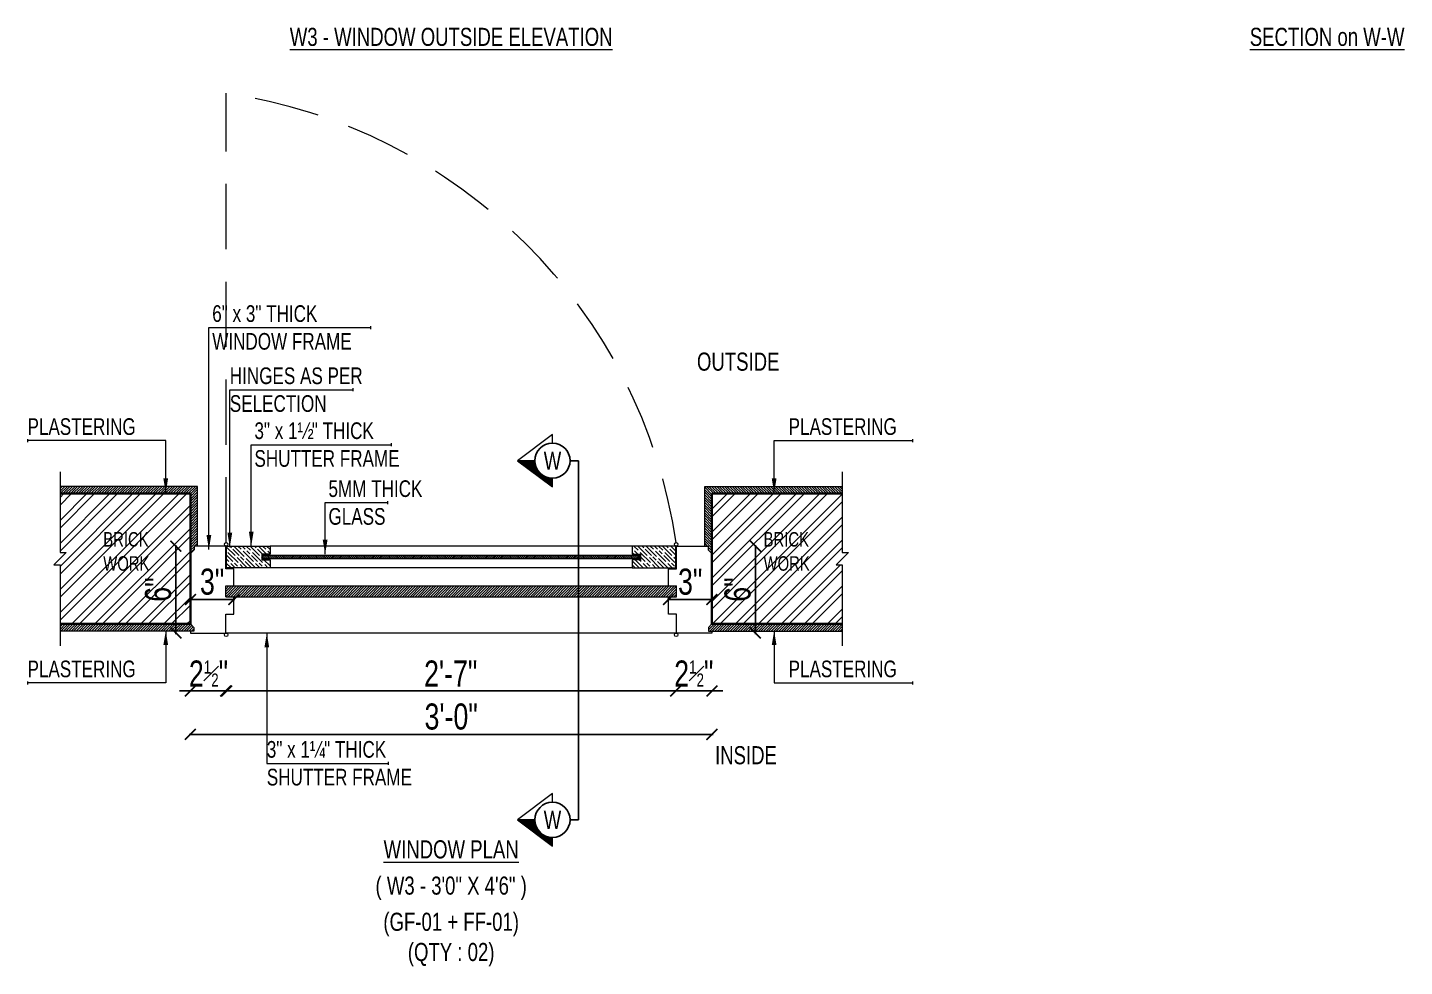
# Model space of a CAD drawing. Header units: inches. Extents: x 3365147 to 3374664, y 1380917 to 1384908.
# Drawn here: x 3372581.7 to 3372676.8, y 1381130.5 to 1381195.3 of the extents above; entities that cross this region are included whole.
import ezdxf
from ezdxf.enums import TextEntityAlignment as Align

# ---------------------------------------------------------------- set-up
doc = ezdxf.new("R2010")
doc.units = ezdxf.units.IN
doc.header["$LTSCALE"] = 18
doc.header["$MEASUREMENT"] = 0
doc.header["$PDSIZE"] = -1
for name, pattern in [('CONTINOUS', [0]), ('DASHDOT', [1, 0.5, -0.25, 0, -0.25]), ('HIDDEN', [0.375, 0.25, -0.125])]:
    doc.linetypes.add(name, pattern=pattern)
for name, color, linetype, lineweight in [('DETAIL-SECTION ARROW HATCH_BC', 252, 'CONTINOUS', 5), ('DETAIL-SECTION ARROW_BC', 1, 'CONTINOUS', 18), ('DETAIL-SECTION-00_BC', 2, 'DASHDOT', 25), ('DIM-03_BC', 1, 'Continuous', 9), ('GLASS-00_BC', 140, 'Continuous', 18), ('GLASS-HATCH_BC', 141, 'Continuous', 5), ('GRILL-00_BC', 150, 'CONTINOUS', 18), ('GRILL-HATCH_BC', 252, 'CONTINOUS', 5), ('PLASTERING BAND HATCH_BC', 252, 'Continuous', 5), ('PLASTERING BAND-00_BC', 1, 'Continuous', 15), ('TEXT ARROW_BC', 4, 'Continuous', 13), ('TEXT-HEADING_BC', 2, 'Continuous', 25), ('TEXT_BC', 3, 'CONTINOUS', 18), ('TITLE TEXT-01_BC', 1, 'Continuous', 20), ('TITLE TEXT-02_BC', 3, 'Continuous', 18), ('TITLE TEXT-03_BC', 4, 'Continuous', 15), ('WALL-00_BC', 7, 'Continuous', 30), ('WALL-9 inch BRICK HATCH_BC', 22, 'Continuous', 0), ('WALL-ZIGZAG LINE_BC', 3, 'Continuous', 13), ('WINDOWS-00_BC', 30, 'Continuous', 18), ('WINDOWS-SHUTTER_BC', 40, 'Continuous', 9), ('WINDOWS-THIN_BC', 252, 'Continuous', 5)]:
    doc.layers.add(name, color=color, linetype=linetype, lineweight=lineweight)
doc.styles.add('BC-TEXT_GENERAL', font='swisscl.ttf')
doc.styles.add('BC-WALL_DIM', font='swisscl.ttf')
doc.styles.add('BC_ROOM _DIM', font='swisscl.ttf')
doc.styles.add('DIM_BC', font='swisscl.ttf')
doc.dimstyles.new('BC-RD2', dxfattribs={"dimscale": 0.8, "dimtxt": 6, "dimasz": 2.5, "dimexe": 4.5, "dimexo": 0, "dimgap": 1, "dimtad": 1, "dimdec": 4, "dimzin": 3, "dimdsep": 46, "dimlunit": 4, "dimtxsty": 'BC_ROOM _DIM', "dimblk": 'ARCHTICK', "dimcen": 0.0625, "dimdle": 0.25, "dimse1": 1, "dimse2": 1, "dimclrd": 8, "dimclre": 4, "dimclrt": 256, "dimadec": 0, "dimazin": 0, "dimtfac": 0.5, "dimtdec": 4, "dimtix": 1, "dimtofl": 0, "dimtmove": 2, "dimatfit": 2, "dimfxl": 0, "dimfrac": 1, "dimtolj": 1, "dimtzin": 1, "dimarcsym": 0})
doc.dimstyles.new('WALL DIM-02_BC', dxfattribs={"dimtxt": 4, "dimasz": 2, "dimexe": 4.5, "dimexo": 0, "dimgap": 1, "dimtad": 1, "dimdec": 1, "dimzin": 0, "dimdsep": 46, "dimlunit": 4, "dimtxsty": 'BC-WALL_DIM', "dimblk": 'ARCHTICK', "dimcen": 0.0625, "dimdle": 0.25, "dimse1": 1, "dimse2": 1, "dimclrd": 7, "dimclre": 4, "dimclrt": 256, "dimadec": 0, "dimazin": 0, "dimtfac": 0.5, "dimtdec": 1, "dimtix": 1, "dimtofl": 0, "dimtmove": 2, "dimatfit": 2, "dimfxl": 0, "dimfrac": 1, "dimtolj": 1, "dimtzin": 1, "dimlwd": -1, "dimarcsym": 0})

# ---------------------------------------------------------------- blocks, each defined once
blk = doc.blocks.new('ARCHTICK')
at = {"color": 0, "const_width": 0.15}
blk.add_lwpolyline([(-0.5, -0.5), (0.5, 0.5)], dxfattribs=at)
blk = doc.blocks.new('*D1727')
at = {"layer": 'Defpoints', "color": 0, "transparency": 16777216}
for p in [(3372592.986, 1381153.523), (3372595.486, 1381153.523), (3372595.486, 1381149.523)]:
    blk.add_point(p, dxfattribs=at)
at = {"layer": 'DIM-03_BC', "color": 254, "lineweight": -2, "transparency": 16777216}
for p, q in [((3372592.986, 1381149.523), (3372592.236, 1381149.523)), ((3372592.986, 1381149.523), (3372595.486, 1381149.523)), ((3372595.486, 1381149.523), (3372596.236, 1381149.523))]:
    blk.add_line(p, q, dxfattribs=at)
at = {"layer": 'DIM-03_BC', "color": 254, "lineweight": -2, "transparency": 16777216, "xscale": 0.75, "yscale": 0.75, "zscale": 0.75}
blk.add_blockref('ARCHTICK', (3372592.986, 1381149.523), dxfattribs=at)
at = {"layer": 'DIM-03_BC', "color": 254, "lineweight": -2, "transparency": 16777216, "xscale": 0.75, "yscale": 0.75, "zscale": 0.75, "rotation": 180}
blk.add_blockref('ARCHTICK', (3372595.486, 1381149.523), dxfattribs=at)
at = {"layer": 'DIM-03_BC', "transparency": 16777216, "insert": (3372594.236, 1381150.726), "char_height": 1.8, "attachment_point": 5, "style": 'BC_ROOM _DIM'}
blk.add_mtext('\\A1;2{\\H0.5x;\\S1#2;}"', dxfattribs=at)
blk = doc.blocks.new('_ArchTick')
at = {"color": 0, "linetype": 'ByBlock', "const_width": 0.15}
blk.add_lwpolyline([(-0.5, -0.5), (0.5, 0.5)], dxfattribs=at)
blk = doc.blocks.new('*D1728')
at = {"layer": 'Defpoints', "color": 0, "transparency": 16777216}
for p in [(3372591.986, 1381159.523), (3372593.236, 1381159.523), (3372592.986, 1381153.523)]:
    blk.add_point(p, dxfattribs=at)
at = {"layer": 'DIM-03_BC', "color": 254, "lineweight": -2, "transparency": 16777216}
blk.add_line((3372591.986, 1381153.448), (3372591.986, 1381159.598), dxfattribs=at)
at = {"layer": 'DIM-03_BC', "color": 254, "lineweight": -2, "transparency": 16777216, "xscale": 0.75, "yscale": 0.75, "zscale": 0.75}
for p, rotation in [((3372591.986, 1381159.523), 90), ((3372591.986, 1381153.523), 270)]:
    blk.add_blockref('ARCHTICK', p, dxfattribs=dict(at, rotation=rotation))
at = {"layer": 'DIM-03_BC', "transparency": 16777216, "insert": (3372590.764, 1381156.523), "char_height": 1.8, "attachment_point": 5, "rotation": 90, "style": 'BC_ROOM _DIM'}
blk.add_mtext('\\A1;6"', dxfattribs=at)
blk = doc.blocks.new('*D1729')
at = {"layer": 'Defpoints', "color": 0, "transparency": 16777216}
for p in [(3372592.986, 1381155.835), (3372592.986, 1381154.835), (3372595.986, 1381154.835)]:
    blk.add_point(p, dxfattribs=at)
at = {"layer": 'DIM-03_BC', "color": 254, "lineweight": -2, "transparency": 16777216}
blk.add_line((3372596.061, 1381155.835), (3372592.911, 1381155.835), dxfattribs=at)
at = {"layer": 'DIM-03_BC', "color": 254, "lineweight": -2, "transparency": 16777216, "xscale": 0.75, "yscale": 0.75, "zscale": 0.75, "rotation": 180}
blk.add_blockref('ARCHTICK', (3372592.986, 1381155.835), dxfattribs=at)
at = {"layer": 'DIM-03_BC', "color": 254, "lineweight": -2, "transparency": 16777216, "xscale": 0.75, "yscale": 0.75, "zscale": 0.75}
blk.add_blockref('ARCHTICK', (3372595.986, 1381155.835), dxfattribs=at)
at = {"layer": 'DIM-03_BC', "transparency": 16777216, "insert": (3372594.486, 1381157.057), "char_height": 1.8, "attachment_point": 5, "style": 'BC_ROOM _DIM'}
blk.add_mtext('\\A1;3"', dxfattribs=at)
blk = doc.blocks.new('*D1730')
at = {"layer": 'Defpoints', "color": 0, "transparency": 16777216}
for p in [(3372628.736, 1381159.523), (3372631.986, 1381159.523), (3372628.986, 1381153.523)]:
    blk.add_point(p, dxfattribs=at)
at = {"layer": 'DIM-03_BC', "color": 254, "lineweight": -2, "transparency": 16777216}
blk.add_line((3372631.986, 1381153.448), (3372631.986, 1381159.598), dxfattribs=at)
at = {"layer": 'DIM-03_BC', "color": 254, "lineweight": -2, "transparency": 16777216, "xscale": 0.75, "yscale": 0.75, "zscale": 0.75}
for p, rotation in [((3372631.986, 1381159.523), 90), ((3372631.986, 1381153.523), 270)]:
    blk.add_blockref('ARCHTICK', p, dxfattribs=dict(at, rotation=rotation))
at = {"layer": 'DIM-03_BC', "transparency": 16777216, "insert": (3372630.764, 1381156.523), "char_height": 1.8, "attachment_point": 5, "rotation": 90, "style": 'BC_ROOM _DIM'}
blk.add_mtext('\\A1;6"', dxfattribs=at)
blk = doc.blocks.new('*D1731')
at = {"layer": 'Defpoints', "color": 0, "transparency": 16777216}
for p in [(3372626.486, 1381153.523), (3372628.986, 1381153.523), (3372628.986, 1381149.523)]:
    blk.add_point(p, dxfattribs=at)
at = {"layer": 'DIM-03_BC', "color": 254, "lineweight": -2, "transparency": 16777216}
for p, q in [((3372626.486, 1381149.523), (3372625.736, 1381149.523)), ((3372626.486, 1381149.523), (3372628.986, 1381149.523)), ((3372628.986, 1381149.523), (3372629.736, 1381149.523))]:
    blk.add_line(p, q, dxfattribs=at)
at = {"layer": 'DIM-03_BC', "color": 254, "lineweight": -2, "transparency": 16777216, "xscale": 0.75, "yscale": 0.75, "zscale": 0.75}
blk.add_blockref('ARCHTICK', (3372626.486, 1381149.523), dxfattribs=at)
at = {"layer": 'DIM-03_BC', "color": 254, "lineweight": -2, "transparency": 16777216, "xscale": 0.75, "yscale": 0.75, "zscale": 0.75, "rotation": 180}
blk.add_blockref('ARCHTICK', (3372628.986, 1381149.523), dxfattribs=at)
at = {"layer": 'DIM-03_BC', "transparency": 16777216, "insert": (3372627.736, 1381150.726), "char_height": 1.8, "attachment_point": 5, "style": 'BC_ROOM _DIM'}
blk.add_mtext('\\A1;2{\\H0.5x;\\S1#2;}"', dxfattribs=at)
blk = doc.blocks.new('*D1740')
at = {"layer": 'Defpoints', "color": 0, "transparency": 16777216}
for p in [(3372592.986, 1381153.523), (3372628.986, 1381153.523), (3372628.986, 1381146.523)]:
    blk.add_point(p, dxfattribs=at)
at = {"layer": 'DIM-03_BC', "color": 254, "lineweight": -2, "transparency": 16777216}
blk.add_line((3372592.911, 1381146.523), (3372629.061, 1381146.523), dxfattribs=at)
at = {"layer": 'DIM-03_BC', "color": 254, "lineweight": -2, "transparency": 16777216, "xscale": 0.75, "yscale": 0.75, "zscale": 0.75, "rotation": 180}
blk.add_blockref('ARCHTICK', (3372592.986, 1381146.523), dxfattribs=at)
at = {"layer": 'DIM-03_BC', "color": 254, "lineweight": -2, "transparency": 16777216, "xscale": 0.75, "yscale": 0.75, "zscale": 0.75}
blk.add_blockref('ARCHTICK', (3372628.986, 1381146.523), dxfattribs=at)
at = {"layer": 'DIM-03_BC', "transparency": 16777216, "insert": (3372610.986, 1381147.746), "char_height": 1.8, "attachment_point": 5, "style": 'BC_ROOM _DIM'}
blk.add_mtext('\\A1;3\'-0"', dxfattribs=at)
blk = doc.blocks.new('*U1722')
at = {"layer": 'DETAIL-SECTION ARROW HATCH_BC', "linetype": 'Continuous'}
h = blk.add_hatch(dxfattribs=at)
h.set_pattern_fill('ANSI31', color=256, scale=0.064516, angle=-270, style=0)
h.set_pattern_definition([(135, (8.431633, 21.679937), (-0.0057024626, -0.0057024626), [])])
h.paths.add_polyline_path([(-0.287, 3.677), (-0.287, 3.774, -0.414214), (-0.481, 3.967), (-0.674, 3.967)])
h = blk.add_hatch(dxfattribs=at)
h.set_pattern_fill('ANSI31', color=256, scale=0.064516, angle=-270, style=0)
h.set_pattern_definition([(135, (8.431633, 17.712754), (-0.0057024626, -0.0057024626), [])])
h.paths.add_polyline_path([(-0.287, -0.29), (-0.287, -0.194, -0.414214), (-0.481, 0), (-0.674, 0)])
at = {"linetype": 'Continuous'}
for p, q in [((0, 3.967), (-0.094, 3.967)), ((-0.094, 0), (0, 0))]:
    blk.add_line(p, q, dxfattribs=at)
blk.add_line((0, 0), (0, 3.967))
at = {"linetype": 'CONTINOUS'}
for centre in [(-0.287, 3.967), (-0.287, 0)]:
    blk.add_circle(centre, 0.194, dxfattribs=at)
at = {"layer": 'DETAIL-SECTION ARROW_BC'}
for p, q in [((-0.481, 3.967), (-0.674, 3.967)), ((-0.481, 0), (-0.674, 0))]:
    blk.add_line(p, q, dxfattribs=at)
for points in [[(-0.287, 4.161), (-0.287, 4.258), (-0.674, 3.967), (-0.287, 3.677), (-0.287, 3.774)], [(-0.287, 0.194), (-0.287, 0.29), (-0.674, 0), (-0.287, -0.29), (-0.287, -0.194)]]:
    blk.add_lwpolyline(points, dxfattribs=at)
at = {"linetype": 'CONTINOUS', "style": 'DIM_BC'}
for tag, p in [('2', (-0.287, 3.967)), ('1', (-0.287, 0))]:
    blk.add_attdef(tag, text='', height=0.2, rotation=360, dxfattribs=at).set_placement(p, align=Align.MIDDLE_CENTER)
blk = doc.blocks.new('*D1757')
at = {"layer": 'Defpoints', "color": 0, "transparency": 16777216}
for p in [(3372628.986, 1381155.835), (3372625.986, 1381154.835), (3372628.986, 1381154.835)]:
    blk.add_point(p, dxfattribs=at)
at = {"layer": 'DIM-03_BC', "color": 254, "lineweight": -2, "transparency": 16777216}
blk.add_line((3372625.911, 1381155.835), (3372629.061, 1381155.835), dxfattribs=at)
at = {"layer": 'DIM-03_BC', "color": 254, "lineweight": -2, "transparency": 16777216, "xscale": 0.75, "yscale": 0.75, "zscale": 0.75, "rotation": 180}
blk.add_blockref('ARCHTICK', (3372625.986, 1381155.835), dxfattribs=at)
at = {"layer": 'DIM-03_BC', "color": 254, "lineweight": -2, "transparency": 16777216, "xscale": 0.75, "yscale": 0.75, "zscale": 0.75}
blk.add_blockref('ARCHTICK', (3372628.986, 1381155.835), dxfattribs=at)
at = {"layer": 'DIM-03_BC', "transparency": 16777216, "insert": (3372627.486, 1381157.057), "char_height": 1.8, "attachment_point": 5, "style": 'BC_ROOM _DIM'}
blk.add_mtext('\\A1;3"', dxfattribs=at)
blk = doc.blocks.new('*D1758')
at = {"layer": 'Defpoints', "color": 0, "transparency": 16777216}
for p in [(3372595.424, 1381154.835), (3372626.486, 1381153.523), (3372626.486, 1381149.523)]:
    blk.add_point(p, dxfattribs=at)
at = {"layer": 'DIM-03_BC', "color": 254, "lineweight": -2, "transparency": 16777216}
blk.add_line((3372595.349, 1381149.523), (3372626.561, 1381149.523), dxfattribs=at)
at = {"layer": 'DIM-03_BC', "color": 254, "lineweight": -2, "transparency": 16777216, "xscale": 0.75, "yscale": 0.75, "zscale": 0.75, "rotation": 180}
blk.add_blockref('ARCHTICK', (3372595.424, 1381149.523), dxfattribs=at)
at = {"layer": 'DIM-03_BC', "color": 254, "lineweight": -2, "transparency": 16777216, "xscale": 0.75, "yscale": 0.75, "zscale": 0.75}
blk.add_blockref('ARCHTICK', (3372626.486, 1381149.523), dxfattribs=at)
at = {"layer": 'DIM-03_BC', "transparency": 16777216, "insert": (3372610.955, 1381150.726), "char_height": 1.8, "attachment_point": 5, "style": 'BC_ROOM _DIM'}
blk.add_mtext('\\A1;2\'-7"', dxfattribs=at)

msp = doc.modelspace()

# ---------------------------------------------------------------- hatches: boundary and pattern name
at = {"layer": 'GLASS-HATCH_BC', "transparency": 33554687}
h = msp.add_hatch(dxfattribs=at)
h.set_pattern_fill('ANSI31', color=256, scale=0.75, angle=-180)
h.set_pattern_definition([(225, (3131226.25682, 1277056.63047), (0.066291260736, -0.066291260736), [])])
h.paths.add_polyline_path([(3372623.98604, 1381158.64796), (3372623.98604, 1381158.89796), (3372597.98604, 1381158.89796), (3372597.98604, 1381158.64796)])
at = {"layer": 'GRILL-HATCH_BC', "transparency": 33554687}
h = msp.add_hatch(dxfattribs=at)
h.set_pattern_fill('ANSI31', color=256)
h.set_pattern_definition([(45, (3614057.31136, 1485260.47795), (-0.08838834765, 0.08838834765), [])])
h.paths.add_polyline_path([(3372626.54854, 1381156.02296), (3372626.54854, 1381156.77296), (3372595.42354, 1381156.77296), (3372595.42354, 1381156.02296)])
at = {"layer": 'PLASTERING BAND HATCH_BC', "transparency": 33554687}
h = msp.add_hatch(dxfattribs=at)
h.set_pattern_fill('ANSI31', color=256)
h.set_pattern_definition([(45, (3372589.26103, 1381153.9178), (-0.0883883, 0.0883883), [])])
h.paths.add_polyline_path([(3372583.98604, 1381154.14796), (3372583.98604, 1381153.64796), (3372592.98604, 1381153.64796), (3372593.22604, 1381153.64796), (3372593.22604, 1381153.89796), (3372592.98604, 1381154.14796)])
h.paths.add_polyline_path([(3372592.98604, 1381159.02296), (3372593.23604, 1381159.27296), (3372593.23604, 1381159.52296), (3372593.48604, 1381159.52296), (3372593.48604, 1381163.64796), (3372583.98604, 1381163.64796), (3372583.98604, 1381163.14796), (3372592.98604, 1381163.14796)])
h = msp.add_hatch(dxfattribs=at)
h.set_pattern_fill('ANSI31', color=256, angle=90)
h.set_pattern_definition([(135, (3373765.53301, 1384356.33657), (-0.0883883476, -0.0883883476), [])])
h.paths.add_polyline_path([(3372628.73604, 1381159.27296), (3372628.98604, 1381159.02296), (3372628.98604, 1381163.14796), (3372637.98604, 1381163.14796), (3372637.98604, 1381163.64796), (3372628.48604, 1381163.64796), (3372628.48604, 1381159.52296), (3372628.73604, 1381159.52296)])
h = msp.add_hatch(dxfattribs=at)
h.set_pattern_fill('ANSI31', color=256)
h.set_pattern_definition([(45, (3373765.53301, 1384356.33657), (-0.0883883476, 0.0883883476), [])])
h.paths.add_polyline_path([(3372637.98604, 1381154.14796), (3372628.98604, 1381154.14796), (3372628.74604, 1381153.89796), (3372628.74604, 1381153.64796), (3372628.98604, 1381153.64796), (3372637.98604, 1381153.64796)])
at = {"layer": 'WALL-9 inch BRICK HATCH_BC', "transparency": 33554687}
h = msp.add_hatch(dxfattribs=at)
h.set_pattern_fill('ANSI32', color=256, scale=3)
h.set_pattern_definition([(45, (3373391.9024, 1378303.5684), (-0.79549513, 0.79549513), []), (45, (3373392.4327, 1378303.5684), (-0.79549513, 0.79549513), [])])
h.paths.add_polyline_path([(3372583.56417, 1381158.22608), (3372583.98604, 1381158.22608), (3372583.98604, 1381154.14796), (3372592.98604, 1381154.14796), (3372592.98604, 1381163.14796), (3372583.98604, 1381163.14796), (3372583.98604, 1381159.06983), (3372584.40792, 1381159.06983)])
h = msp.add_hatch(dxfattribs=at)
h.set_pattern_fill('ANSI32', color=256, scale=3)
h.set_pattern_definition([(45, (3372243.3554, 1375101.3798), (-0.79549513, 0.79549513), []), (45, (3372243.8857, 1375101.3798), (-0.79549513, 0.79549513), [])])
h.paths.add_polyline_path([(3372637.98604, 1381158.22608), (3372637.56417, 1381158.22608), (3372638.40792, 1381159.06983), (3372637.98604, 1381159.06983), (3372637.98604, 1381163.14796), (3372628.98604, 1381163.14796), (3372628.98604, 1381154.14796), (3372637.98604, 1381154.14796)])
at = {"layer": 'WINDOWS-THIN_BC', "transparency": 33554687}
h = msp.add_hatch(dxfattribs=at)
h.set_pattern_fill('GOST_WOOD', color=256, scale=0.1, angle=45)
h.set_pattern_definition([(135, (3614064.68636, 1485260.97795), (0.4242640687, 0.4242640687), [1, -0.2]), (135, (3614064.9692, 1485260.97795), (0.4242640687, 0.4242640687), [0.6, -0.15, 0.3, -0.15]), (135, (3614065.32276, 1485260.90724), (0.4242640687, 0.4242640687), [1, -0.2])])
h.paths.add_polyline_path([(3372595.48604, 1381158.02296), (3372598.48604, 1381158.02296), (3372598.48604, 1381158.58546), (3372597.92354, 1381158.58546), (3372597.92354, 1381158.96046), (3372598.48604, 1381158.96046), (3372598.48604, 1381159.52296), (3372595.48604, 1381159.52296)])
h = msp.add_hatch(dxfattribs=at)
h.set_pattern_fill('GOST_WOOD', color=256, scale=0.1, angle=45)
h.set_pattern_definition([(135, (3614055.81136, 1485260.97795), (0.4242640687, 0.4242640687), [1, -0.2]), (135, (3614056.0942, 1485260.97795), (0.4242640687, 0.4242640687), [0.6, -0.15, 0.3, -0.15]), (135, (3614056.44776, 1485260.90724), (0.4242640687, 0.4242640687), [1, -0.2])])
h.paths.add_polyline_path([(3372626.48604, 1381158.02296), (3372623.48604, 1381158.02296), (3372623.48604, 1381158.58546), (3372624.04854, 1381158.58546), (3372624.04854, 1381158.96046), (3372623.48604, 1381158.96046), (3372623.48604, 1381159.52296), (3372626.48604, 1381159.52296)])

# ---------------------------------------------------------------- linework, layer by layer
at = {"layer": 'GLASS-00_BC', "transparency": 33554687}
msp.add_lwpolyline([(3372597.98604, 1381158.89796), (3372623.98604, 1381158.89796), (3372623.98604, 1381158.64796), (3372597.98604, 1381158.64796)], close=True, dxfattribs=at)
at = {"layer": 'GRILL-00_BC', "transparency": 33554687}
for p, q in [((3372595.42354, 1381156.77296), (3372626.54854, 1381156.77296)), ((3372595.42354, 1381156.02296), (3372595.42354, 1381156.77296)), ((3372626.54854, 1381156.02296), (3372626.54854, 1381156.77296)), ((3372626.54854, 1381156.02296), (3372626.54854, 1381156.77296)), ((3372595.42354, 1381156.02296), (3372626.54854, 1381156.02296))]:
    msp.add_line(p, q, dxfattribs=at)
at = {"layer": 'PLASTERING BAND-00_BC', "transparency": 33554687}
for p, q in [((3372593.48604, 1381163.64796), (3372583.98604, 1381163.64796)), ((3372593.48604, 1381159.52296), (3372593.48604, 1381163.64796)), ((3372628.48604, 1381159.52296), (3372628.48604, 1381163.64796)), ((3372628.48604, 1381163.64796), (3372637.98604, 1381163.64796)), ((3372592.98604, 1381153.64796), (3372583.98604, 1381153.64796)), ((3372628.98604, 1381153.64796), (3372637.98604, 1381153.64796))]:
    msp.add_line(p, q, dxfattribs=at)
at = {"layer": 'TEXT ARROW_BC', "transparency": 33554687}
for p, q in [((3372605.42433, 1381174.70922), (3372605.42433, 1381174.50922)), ((3372604.20906, 1381170.41642), (3372604.20906, 1381170.21642)), ((3372581.74376, 1381166.90637), (3372581.74376, 1381166.70637)), ((3372606.84741, 1381166.62296), (3372606.84741, 1381166.42296)), ((3372642.82015, 1381166.90637), (3372642.82015, 1381166.70637)), ((3372606.59425, 1381162.62296), (3372606.59425, 1381162.42296)), ((3372581.74376, 1381150.17735), (3372581.74376, 1381149.97735)), ((3372642.82015, 1381150.17735), (3372642.82015, 1381149.97735)), ((3372606.63761, 1381144.62296), (3372606.63761, 1381144.42296))]:
    msp.add_line(p, q, dxfattribs=at)
at = {"layer": 'WALL-00_BC', "transparency": 33554687}
for p, q in [((3372592.98604, 1381163.14796), (3372583.98604, 1381163.14796)), ((3372592.98604, 1381154.14796), (3372592.98604, 1381163.14796)), ((3372628.98604, 1381154.14796), (3372628.98604, 1381163.14796)), ((3372628.98604, 1381163.14796), (3372637.98604, 1381163.14796)), ((3372592.98604, 1381154.14796), (3372583.98604, 1381154.14796)), ((3372628.98604, 1381154.14796), (3372637.98604, 1381154.14796))]:
    msp.add_line(p, q, dxfattribs=at)
at = {"layer": 'WALL-ZIGZAG LINE_BC', "transparency": 33554687}
for points in [[(3372583.98604, 1381164.64796), (3372583.98604, 1381159.06983), (3372584.40792, 1381159.06983), (3372583.56417, 1381158.22608), (3372583.98604, 1381158.22608), (3372583.98604, 1381152.64796)], [(3372637.98604, 1381164.64796), (3372637.98604, 1381159.06983), (3372638.40792, 1381159.06983), (3372637.56417, 1381158.22608), (3372637.98604, 1381158.22608), (3372637.98604, 1381152.64796)]]:
    msp.add_lwpolyline(points, dxfattribs=at)
at = {"layer": 'WINDOWS-00_BC', "transparency": 33554687}
for points in [[(3372595.98604, 1381156.77296), (3372595.98604, 1381157.96046), (3372595.42354, 1381157.96046), (3372595.42354, 1381159.52296), (3372593.23604, 1381159.52296), (3372593.23604, 1381159.27296), (3372592.98604, 1381159.02296), (3372592.98604, 1381154.14796), (3372593.22604, 1381153.89796), (3372593.22604, 1381153.64796), (3372592.98604, 1381153.64796), (3372592.98604, 1381153.52296), (3372592.98604, 1381153.52296), (3372592.98604, 1381153.52296), (3372595.42354, 1381153.52296), (3372595.42354, 1381154.83546), (3372595.98604, 1381154.83546), (3372595.98604, 1381156.02296)], [(3372625.98604, 1381156.77296), (3372625.98604, 1381157.96046), (3372626.54854, 1381157.96046), (3372626.54854, 1381159.52296), (3372628.73604, 1381159.52296), (3372628.73604, 1381159.27296), (3372628.98604, 1381159.02296), (3372628.98604, 1381154.14796), (3372628.74604, 1381153.89796), (3372628.74604, 1381153.64796), (3372628.98604, 1381153.64796), (3372628.98604, 1381153.52296), (3372628.98604, 1381153.52296), (3372628.98604, 1381153.52296), (3372626.54854, 1381153.52296), (3372626.54854, 1381154.83546), (3372625.98604, 1381154.83546), (3372625.98604, 1381156.02296)]]:
    msp.add_lwpolyline(points, dxfattribs=at)
for centre in [(3372595.45479, 1381159.64796), (3372626.51729, 1381159.64796), (3372595.45479, 1381153.39796), (3372626.51729, 1381153.39796)]:
    msp.add_circle(centre, 0.125, dxfattribs=at)
at = {"layer": 'WINDOWS-SHUTTER_BC', "linetype": 'HIDDEN', "transparency": 33554687}
msp.add_line((3372595.45479, 1381159.77296), (3372595.45479, 1381190.78063), dxfattribs=at)
at = {"layer": 'WINDOWS-SHUTTER_BC', "transparency": 33554687}
for points in [[(3372598.48604, 1381159.52296), (3372598.48604, 1381158.96046), (3372597.92354, 1381158.96046), (3372597.92354, 1381158.58546), (3372598.48604, 1381158.58546), (3372598.48604, 1381158.02296), (3372595.48604, 1381158.02296), (3372595.48604, 1381159.52296)], [(3372623.48604, 1381159.52296), (3372623.48604, 1381158.96046), (3372624.04854, 1381158.96046), (3372624.04854, 1381158.58546), (3372623.48604, 1381158.58546), (3372623.48604, 1381158.02296), (3372626.48604, 1381158.02296), (3372626.48604, 1381159.52296)]]:
    msp.add_lwpolyline(points, close=True, dxfattribs=at)
at = {"layer": 'WINDOWS-SHUTTER_BC', "linetype": 'HIDDEN', "transparency": 33554687}
msp.add_arc((3372590.12966, 1381154.38354), 36.78458, 8.4249113, 81.6763121, dxfattribs=at)
at = {"layer": 'WINDOWS-THIN_BC', "transparency": 33554687}
for p, q in [((3372623.48604, 1381159.52296), (3372598.48604, 1381159.52296)), ((3372623.48604, 1381158.02296), (3372598.48604, 1381158.02296)), ((3372626.54854, 1381153.52296), (3372595.45479, 1381153.52296))]:
    msp.add_line(p, q, dxfattribs=at)

# ---------------------------------------------------------------- block references
at = {"layer": 'DETAIL-SECTION-00_BC', "transparency": 33554687, "xscale": 6.249218847644045, "yscale": 6.249218847644045, "zscale": 6.249218847644045}
msp.add_blockref('*U1722', (3372619.77318, 1381140.62652), dxfattribs=at).add_auto_attribs({'2': 'W', '1': 'W'})

# ---------------------------------------------------------------- texts
at = {"layer": 'TEXT-HEADING_BC', "transparency": 33554687, "char_height": 1.25, "attachment_point": 2, "style": 'BC-TEXT_GENERAL'}
for s, insert in [('OUTSIDE', (3372630.79947, 1381172.8836)), ('INSIDE', (3372631.33713, 1381145.71163))]:
    msp.add_mtext(s, dxfattribs=dict(at, insert=insert))
at = {"layer": 'TEXT_BC', "transparency": 33554687, "attachment_point": 4, "style": 'BC-TEXT_GENERAL'}
for s, insert, char_height in [('\\A1;6" x 3" THICK\\PWINDOW FRAME', (3372594.49324, 1381174.60922), 1.15), ('\\A1;HINGES AS PER \\PSELECTION ', (3372595.7068, 1381170.31642), 1.15), ('\\A1;PLASTERING\\P ', (3372581.74376, 1381166.80637), 1.15), ('\\A1;PLASTERING\\P ', (3372634.28018, 1381166.80637), 1.15), ('\\A1;3" x 1½" THICK\\PSHUTTER FRAME', (3372597.40689, 1381166.52296), 1.15), ('\\A1;5MM THICK\\PGLASS', (3372602.51738, 1381162.52296), 1.15), ('\\A1;BRICK\\PWORK', (3372586.97055, 1381159.14991), 1), ('\\A1;BRICK\\PWORK', (3372632.55215, 1381159.14991), 1), ('\\A1;PLASTERING\\P ', (3372581.74376, 1381150.07735), 1.15), ('\\A1;PLASTERING\\P ', (3372634.28018, 1381150.07735), 1.15), ('\\A1;3" x 1¼" THICK\\PSHUTTER FRAME', (3372598.26023, 1381144.52296), 1.15)]:
    msp.add_mtext(s, dxfattribs=dict(at, insert=insert, char_height=char_height))
at = {"layer": 'TITLE TEXT-01_BC', "transparency": 33554687, "char_height": 1.25, "attachment_point": 2, "style": 'BC-TEXT_GENERAL'}
for s, insert in [('{\\LW3 - WINDOW OUTSIDE ELEVATION}', (3372610.98604, 1381195.30423)), ('{\\LSECTION on W-W}', (3372671.45149, 1381195.30423)), ('{\\LWINDOW PLAN  }', (3372610.98604, 1381139.21264))]:
    msp.add_mtext(s, dxfattribs=dict(at, insert=insert))
at = {"layer": 'TITLE TEXT-02_BC', "transparency": 33554687, "insert": (3372610.98604, 1381136.71264), "char_height": 1.25, "attachment_point": 2, "style": 'BC-TEXT_GENERAL'}
msp.add_mtext('( W3 - 3\'0" X 4\'6" )', dxfattribs=at)
at = {"layer": 'TITLE TEXT-03_BC', "transparency": 33554687, "insert": (3372610.98604, 1381134.21264), "char_height": 1.25, "attachment_point": 2, "style": 'BC-TEXT_GENERAL'}
msp.add_mtext('(GF-01 + FF-01)\\P(QTY : 02)', dxfattribs=at)

# ---------------------------------------------------------------- dimensions: what is measured, and where the dimension line sits
at = {"layer": 'DIM-03_BC', "transparency": 33554687}
for base, p1, p2, angle, picture, middle in [((3372591.98604, 1381159.52296), (3372592.98604, 1381153.52296), (3372593.23604, 1381159.52296), 90, '*D1728', (3372590.76422, 1381156.52296)), ((3372631.98604, 1381159.52296), (3372628.98604, 1381153.52296), (3372628.73604, 1381159.52296), 90, '*D1730', (3372630.76422, 1381156.52296)), ((3372628.98604, 1381155.83546), (3372625.98604, 1381154.83546), (3372628.98604, 1381154.83546), 180, '*D1757', (3372627.48604, 1381157.05728)), ((3372628.98604, 1381149.52296), (3372626.48604, 1381153.52296), (3372628.98604, 1381153.52296), 180, '*D1731', (3372627.73604, 1381150.7265))]:
    dim = msp.add_linear_dim(base=base, p1=p1, p2=p2, angle=angle, dimstyle='BC-RD2', override={"dimscale": 0.3, "dimtad": 3, "dimdec": 2, "dimpost": '\\X', "dimclrd": 254, "dimtofl": 1}, dxfattribs=at)
    dim.commit()
    dim.dimension.update_dxf_attribs({"geometry": picture, "text_midpoint": middle})
for base, p1, p2, picture, middle in [((3372592.98604, 1381155.83546), (3372595.98604, 1381154.83546), (3372592.98604, 1381154.83546), '*D1729', (3372594.48604, 1381157.05728)), ((3372626.48604, 1381149.52296), (3372595.42354, 1381154.83546), (3372626.48604, 1381153.52296), '*D1758', (3372610.95479, 1381150.7265)), ((3372595.48604, 1381149.52296), (3372592.98604, 1381153.52296), (3372595.48604, 1381153.52296), '*D1727', (3372594.23604, 1381150.7265)), ((3372628.98604, 1381146.52296), (3372592.98604, 1381153.52296), (3372628.98604, 1381153.52296), '*D1740', (3372610.98604, 1381147.74596))]:
    dim = msp.add_linear_dim(base=base, p1=p1, p2=p2, dimstyle='BC-RD2', override={"dimscale": 0.3, "dimtad": 3, "dimdec": 2, "dimpost": '\\X', "dimclrd": 254, "dimtofl": 1}, dxfattribs=at)
    dim.commit()
    dim.dimension.update_dxf_attribs({"geometry": picture, "text_midpoint": middle})

# ---------------------------------------------------------------- leaders
at = {"layer": 'TEXT ARROW_BC', "transparency": 33554687}
for points, override in [([(3372594.26255, 1381159.28553), (3372594.26255, 1381174.60922), (3372605.42433, 1381174.60922)], {"dimasz": 1, "dimtad": 0, "dimclrd": 256, "dimfxl": 3, "dimfxlon": 1, "dimarcsym": 1}), ([(3372595.7068, 1381159.443), (3372595.7068, 1381170.31642), (3372604.20906, 1381170.31642)], {"dimasz": 1, "dimtad": 0, "dimclrd": 256, "dimfxl": 3, "dimfxlon": 1, "dimarcsym": 1}), ([(3372591.28374, 1381163.19932), (3372591.28374, 1381166.80637), (3372581.74376, 1381166.80637)], {"dimasz": 1, "dimgap": 1, "dimtad": 0, "dimclrd": 256, "dimfxl": 3, "dimfxlon": 1, "dimarcsym": 1}), ([(3372597.18563, 1381159.52296), (3372597.18563, 1381166.52296), (3372606.84741, 1381166.52296)], {"dimasz": 1, "dimtad": 0, "dimclrd": 256, "dimfxl": 3, "dimfxlon": 1, "dimarcsym": 1}), ([(3372633.28018, 1381163.19932), (3372633.28018, 1381166.80637), (3372642.82015, 1381166.80637)], {"dimasz": 1, "dimgap": 1, "dimtad": 0, "dimclrd": 256, "dimfxl": 3, "dimfxlon": 1, "dimarcsym": 1}), ([(3372602.28726, 1381158.96046), (3372602.28726, 1381162.52296), (3372606.59425, 1381162.52296)], {"dimasz": 1, "dimtad": 0, "dimclrd": 256, "dimfxl": 3, "dimfxlon": 1, "dimarcsym": 1}), ([(3372591.28374, 1381153.68441), (3372591.28374, 1381150.07735), (3372581.74376, 1381150.07735)], {"dimasz": 1, "dimgap": 1, "dimtad": 0, "dimclrd": 256, "dimfxl": 3, "dimfxlon": 1, "dimarcsym": 1}), ([(3372598.26023, 1381153.52296), (3372598.26023, 1381144.52296), (3372606.63761, 1381144.52296)], {"dimasz": 1, "dimtad": 0, "dimclrd": 256, "dimfxl": 3, "dimfxlon": 1, "dimarcsym": 1}), ([(3372633.28018, 1381153.68441), (3372633.28018, 1381150.07735), (3372642.82015, 1381150.07735)], {"dimasz": 1, "dimgap": 1, "dimtad": 0, "dimclrd": 256, "dimfxl": 3, "dimfxlon": 1, "dimarcsym": 1})]:
    msp.add_leader(points, dimstyle='WALL DIM-02_BC', override=override, dxfattribs=at)

doc.saveas('drawing.dxf')
